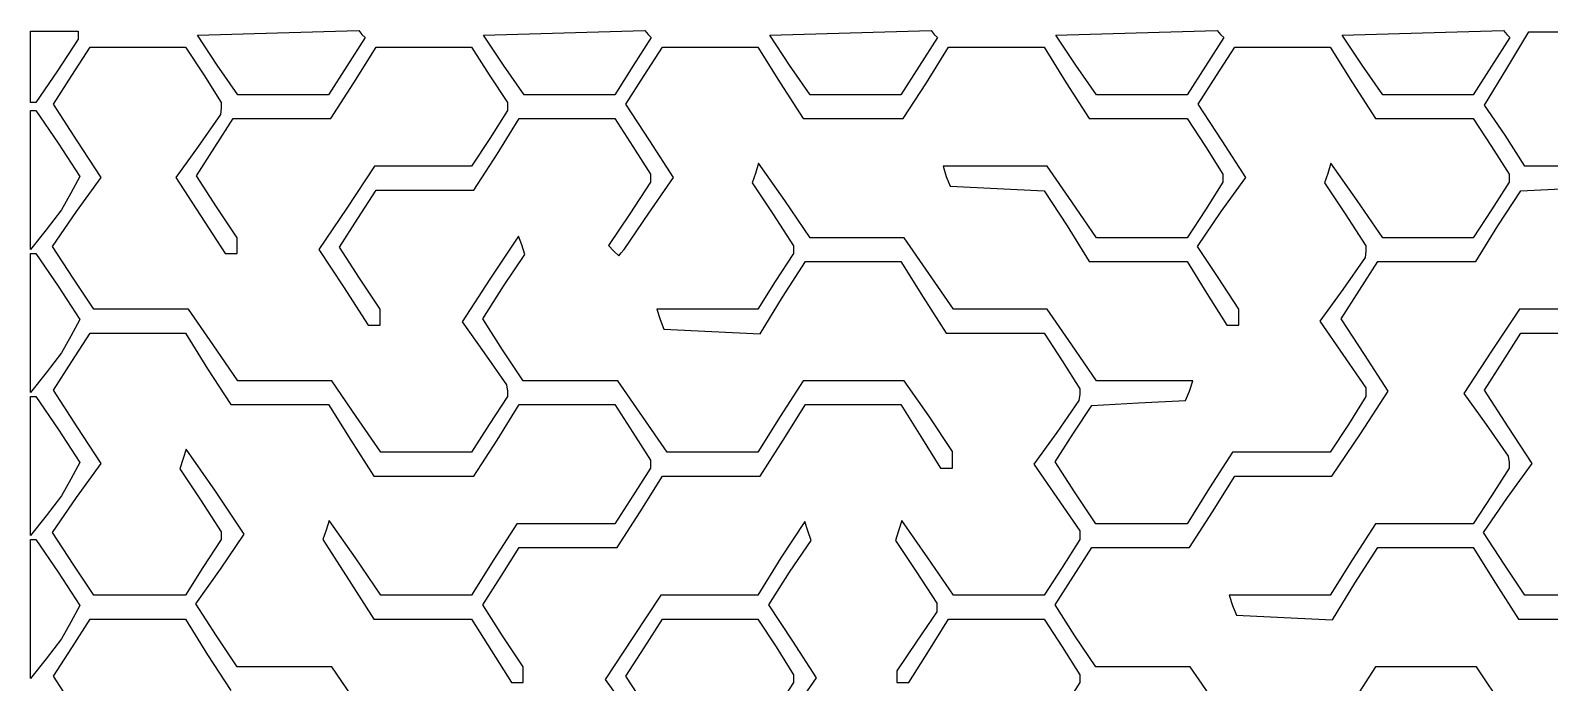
# Model space of a CAD drawing. Extents: x 0 to 1039, y -942 to 105.
# Drawn here: x 0 to 539, y -127 to 105 of the extents above; entities that cross this region are included whole.
import ezdxf

# ---------------------------------------------------------------- set-up
doc = ezdxf.new("R2010")
doc.units = 0

msp = doc.modelspace()

# ---------------------------------------------------------------- linework, layer by layer
at = {"layer": 'Layer 1'}
for p, q in [((0, 92.004), (0, 104.704)), ((0, 104.704), (8.46666, 104.704)), ((8.46666, 104.704), (16.93332, 104.704)), ((16.93332, 104.704), (16.93332, 103.29289)), ((16.93332, 103.29289), (16.93332, 101.88178)), ((59.26665, 103.2929), (87.77105, 104.139566)), ((66.3222, 92.5685), (59.26665, 103.2929)), ((87.77105, 104.139566), (116.55765, 104.986232)), ((116.55765, 104.986232), (117.68654, 103.575122)), ((117.68654, 103.575122), (118.81543, 102.446232)), ((160.86645, 103.2929), (189.37085, 104.139566)), ((167.922, 92.5685), (160.86645, 103.2929)), ((189.37085, 104.139566), (218.15745, 104.986232)), ((218.15745, 104.986232), (219.28634, 103.575122)), ((219.28634, 103.575122), (220.41523, 102.446232)), ((262.46645, 103.2929), (290.97085, 104.139566)), ((269.522, 92.5685), (262.46645, 103.2929)), ((290.97085, 104.139566), (319.75745, 104.986232)), ((319.75745, 104.986232), (320.88634, 103.575122)), ((320.88634, 103.575122), (322.01523, 102.446232)), ((364.06645, 103.2929), (392.57085, 104.139566)), ((371.122, 92.5685), (364.06645, 103.2929)), ((392.57085, 104.139566), (421.35745, 104.986232)), ((421.35745, 104.986232), (422.48634, 103.575122)), ((422.48634, 103.575122), (423.61523, 102.446232)), ((465.66645, 103.2929), (494.17085, 104.139566)), ((472.722, 92.5685), (465.66645, 103.2929)), ((494.17085, 104.139566), (522.95745, 104.986232)), ((522.95745, 104.986232), (524.08634, 103.575122)), ((524.0811, 91.44163), (531.98332, 104.42383)), ((524.08634, 103.575122), (525.21523, 102.446232)), ((531.98332, 104.42383), (546.09442, 104.42383)), ((16.93332, 101.88178), (9.59555, 90.59288)), ((14.673908, 88.900734), (21.165018, 99.060734)), ((21.165018, 99.060734), (38.098318, 99.060734)), ((38.098318, 99.060734), (55.031618, 99.060734)), ((55.031618, 99.060734), (61.522728, 89.182964)), ((118.81543, 102.446232), (112.32432, 92.286232)), ((114.862676, 86.360704), (122.764896, 99.060704)), ((122.764896, 99.060704), (139.698196, 99.060704)), ((139.698196, 99.060704), (156.631496, 99.060704)), ((156.631496, 99.060704), (162.840376, 89.182934)), ((220.41523, 102.446232), (213.92412, 92.286232)), ((217.873722, 88.900784), (224.364832, 99.060784)), ((224.364832, 99.060784), (241.298132, 99.060784)), ((241.298132, 99.060784), (258.231432, 99.060784)), ((258.231432, 99.060784), (266.133652, 86.360784)), ((322.01523, 102.446232), (315.52412, 92.286232)), ((318.062532, 86.360784), (325.964752, 99.060784)), ((325.964752, 99.060784), (342.898052, 99.060784)), ((342.898052, 99.060784), (359.831352, 99.060784)), ((359.831352, 99.060784), (367.733572, 86.360784)), ((423.61523, 102.446232), (417.12412, 92.286232)), ((421.073432, 88.900742), (427.564542, 99.060742)), ((427.564542, 99.060742), (444.497842, 99.060742)), ((444.497842, 99.060742), (461.431142, 99.060742)), ((461.431142, 99.060742), (469.333362, 86.360742)), ((525.21523, 102.446232), (518.72412, 92.286232)), ((0.000004, 92.00398), (0, 92.004)), ((0.000004, 79.30398), (0.000004, 92.00398)), ((66.32204, 92.568432), (66.3222, 92.5685)), ((73.65981, 82.126232), (66.32204, 92.568432)), ((112.32432, 92.286232), (105.83321, 82.126232)), ((167.92184, 92.568432), (167.922, 92.5685)), ((175.25961, 82.126232), (167.92184, 92.568432)), ((213.92412, 92.286232), (207.43301, 82.126232)), ((269.52184, 92.568432), (269.522, 92.5685)), ((276.85961, 82.126232), (269.52184, 92.568432)), ((315.52412, 92.286232), (309.03301, 82.126232)), ((371.12184, 92.568432), (371.122, 92.5685)), ((378.45961, 82.126232), (371.12184, 92.568432)), ((417.12412, 92.286232), (410.63301, 82.126232)), ((472.72184, 92.568432), (472.722, 92.5685)), ((480.05961, 82.126232), (472.72184, 92.568432)), ((518.72412, 92.286232), (512.23301, 82.126232)), ((9.59555, 90.59288), (1.97556, 79.30398)), ((8.182798, 78.740734), (14.673908, 88.900734)), ((61.522728, 89.182964), (67.731608, 79.305194)), ((106.678236, 73.660704), (114.862676, 86.360704)), ((162.840376, 89.182934), (169.331486, 79.305164)), ((211.382612, 78.740784), (217.873722, 88.900784)), ((266.133652, 86.360784), (274.318092, 73.660784)), ((309.878092, 73.660784), (318.062532, 86.360784)), ((367.733572, 86.360784), (375.918012, 73.660784)), ((414.582322, 78.740742), (421.073432, 88.900742)), ((469.333362, 86.360742), (477.517802, 73.660742)), ((516.17888, 78.45943), (524.0811, 91.44163)), ((89.74651, 82.126232), (73.65981, 82.126232)), ((105.83321, 82.126232), (89.74651, 82.126232)), ((191.34631, 82.126232), (175.25961, 82.126232)), ((207.43301, 82.126232), (191.34631, 82.126232)), ((292.94631, 82.126232), (276.85961, 82.126232)), ((309.03301, 82.126232), (292.94631, 82.126232)), ((394.54631, 82.126232), (378.45961, 82.126232)), ((410.63301, 82.126232), (394.54631, 82.126232)), ((496.14631, 82.126232), (480.05961, 82.126232)), ((512.23301, 82.126232), (496.14631, 82.126232)), ((0, 51.6463), (0, 76.4818)), ((0, 76.4818), (1.12889, 76.4818)), ((1.128894, 79.30398), (0.000004, 79.30398)), ((1.12889, 76.4818), (1.975556, 76.4818)), ((1.97556, 79.30398), (1.128894, 79.30398)), ((1.975556, 76.4818), (9.877776, 64.9107)), ((16.649458, 65.758534), (8.182798, 78.740734)), ((67.731608, 77.329644), (67.449386, 75.071864)), ((67.731608, 79.305194), (67.731608, 77.329644)), ((169.331486, 76.482944), (163.122606, 66.605174)), ((169.331486, 79.305164), (169.331486, 77.894054)), ((169.331486, 77.894054), (169.331486, 76.482944)), ((219.849272, 65.758584), (211.382612, 78.740784)), ((423.048982, 65.758542), (414.582322, 78.740742)), ((523.51665, 67.73503), (516.17888, 78.45943)), ((67.449386, 75.071864), (59.547166, 63.782964)), ((65.473826, 63.500704), (71.964936, 73.660704)), ((71.964936, 73.660704), (89.462736, 73.660704)), ((89.462736, 73.660704), (106.678236, 73.660704)), ((165.662686, 60.960844), (173.564906, 73.660844)), ((173.564906, 73.660844), (190.498206, 73.660844)), ((190.498206, 73.660844), (207.431506, 73.660844)), ((207.431506, 73.660844), (213.922616, 63.783074)), ((274.318092, 73.660784), (292.098092, 73.660784)), ((292.098092, 73.660784), (309.878092, 73.660784)), ((375.918012, 73.660784), (393.133512, 73.660784)), ((393.133512, 73.660784), (410.631312, 73.660784)), ((410.631312, 73.660784), (417.122422, 63.783014)), ((477.517802, 73.660742), (494.733302, 73.660742)), ((494.733302, 73.660742), (512.231102, 73.660742)), ((512.231102, 73.660742), (518.722212, 63.782972)), ((9.877776, 64.9107), (17.497766, 53.0574)), ((25.116118, 52.776334), (16.649458, 65.758534)), ((163.122606, 66.605174), (156.631496, 56.727404)), ((228.315932, 52.776384), (219.849272, 65.758584)), ((431.515642, 52.776342), (423.048982, 65.758542)), ((530.5722, 56.72833), (523.51665, 67.73503)), ((59.547166, 63.782964), (51.644946, 52.776264)), ((58.982716, 53.340704), (65.473826, 63.500704)), ((157.478246, 48.260844), (165.662686, 60.960844)), ((213.922616, 63.783074), (220.131496, 53.905304)), ((417.122422, 63.783014), (423.331302, 53.905244)), ((518.722212, 63.782972), (524.931092, 53.905202)), ((122.200496, 56.727404), (112.322726, 41.769604)), ((139.415996, 56.727404), (122.200496, 56.727404)), ((156.631496, 56.727404), (139.415996, 56.727404)), ((257.38454, 54.187344), (256.25565, 50.800684)), ((258.51343, 57.856234), (257.38454, 54.187344)), ((267.82676, 44.591834), (258.51343, 57.856234)), ((342.615752, 56.727484), (323.989052, 56.727484)), ((323.989052, 56.727484), (325.117942, 53.058594)), ((360.960152, 56.727484), (342.615752, 56.727484)), ((369.709032, 44.027484), (360.960152, 56.727484)), ((460.584382, 54.187352), (459.455492, 50.800692)), ((461.713272, 57.856242), (460.584382, 54.187352)), ((471.026602, 44.591842), (461.713272, 57.856242)), ((547.7877, 56.72833), (530.5722, 56.72833)), ((0.000006, 51.64628), (0, 51.6463)), ((0.000006, 27.09298), (0.000006, 51.64628)), ((17.497766, 53.0574), (14.393326, 47.13074)), ((16.367238, 40.640834), (25.116118, 52.776334)), ((51.644946, 52.776264), (60.393826, 39.229564)), ((66.038266, 42.334004), (58.982716, 53.340704)), ((220.131496, 51.083084), (212.793726, 39.794184)), ((219.567052, 40.076384), (228.315932, 52.776384)), ((220.131496, 53.905304), (220.131496, 52.494194)), ((220.131496, 52.494194), (220.131496, 51.083084)), ((256.25565, 50.800684), (263.59342, 39.793984)), ((325.117942, 53.058594), (326.529052, 49.671934)), ((326.529052, 49.671934), (343.180152, 48.825268)), ((343.180152, 48.825268), (359.831252, 47.978602)), ((423.331302, 51.083024), (417.122422, 41.205254)), ((422.766762, 40.640842), (431.515642, 52.776342)), ((423.331302, 53.905244), (423.331302, 52.494134)), ((423.331302, 52.494134), (423.331302, 51.083024)), ((459.455492, 50.800692), (466.793262, 39.793992)), ((524.931092, 51.082982), (518.722212, 41.205212)), ((524.931092, 53.905202), (524.931092, 52.494092)), ((524.931092, 52.494092), (524.931092, 51.082982)), ((529.161, 47.979448), (545.8121, 48.826114)), ((14.393326, 47.13074), (11.006666, 41.20408)), ((116.273836, 38.100844), (122.764946, 48.260844)), ((122.764946, 48.260844), (140.262746, 48.260844)), ((140.262746, 48.260844), (157.478246, 48.260844)), ((276.85786, 31.327434), (267.82676, 44.591834)), ((359.831252, 47.978602), (368.015692, 35.560802)), ((378.457912, 31.327484), (369.709032, 44.027484)), ((480.057702, 31.327442), (471.026602, 44.591842)), ((520.97656, 35.561648), (529.161, 47.979448)), ((11.006666, 41.20408), (5.644446, 34.14853)), ((7.900578, 28.223034), (16.367238, 40.640834)), ((60.393826, 39.229564), (69.142706, 25.682864)), ((73.376036, 31.327304), (66.038266, 42.334004)), ((112.322726, 41.769604), (102.444956, 27.094104)), ((109.782726, 27.940844), (116.273836, 38.100844)), ((212.793726, 39.794184), (205.173736, 28.505284)), ((210.818172, 27.094184), (219.567052, 40.076384)), ((263.59342, 39.793984), (270.93119, 28.505084)), ((417.122422, 41.205254), (410.631312, 31.327484)), ((414.300102, 28.223042), (422.766762, 40.640842)), ((466.793262, 39.793992), (474.131032, 28.505092)), ((518.722212, 41.205212), (512.231102, 31.327442)), ((5.644446, 34.14853), (0.000006, 27.09298)), ((368.015692, 35.560802), (375.917912, 22.860802)), ((513.07434, 22.861648), (520.97656, 35.561648)), ((15.238348, 16.934134), (7.900578, 28.223034)), ((73.376036, 28.505084), (73.376036, 31.327304)), ((73.376036, 25.682864), (73.376036, 28.505084)), ((102.444956, 27.094104), (111.193836, 13.829704)), ((116.838276, 16.934144), (109.782726, 27.940844)), ((173.282736, 31.891904), (163.122736, 16.651904)), ((174.411626, 28.787464), (173.282736, 31.891904)), ((175.540516, 25.400804), (174.411626, 28.787464)), ((205.173736, 28.505284), (207.149286, 26.529734)), ((209.689282, 25.965294), (210.818172, 27.094184)), ((270.93119, 28.505084), (270.93119, 27.093974)), ((270.93119, 27.093974), (270.93119, 25.682864)), ((293.50896, 31.327434), (276.85786, 31.327434)), ((310.16006, 31.327434), (293.50896, 31.327434)), ((318.90894, 18.627434), (310.16006, 31.327434)), ((394.544612, 31.327484), (378.457912, 31.327484)), ((410.631312, 31.327484), (394.544612, 31.327484)), ((421.637872, 17.216342), (414.300102, 28.223042)), ((474.131032, 28.505092), (474.131032, 26.529542)), ((496.144402, 31.327442), (480.057702, 31.327442)), ((512.231102, 31.327442), (496.144402, 31.327442)), ((0, 0.846304), (0, 25.681804)), ((0, 25.681804), (1.12889, 25.681804)), ((1.12889, 25.681804), (1.975556, 25.681804)), ((1.975556, 25.681804), (9.877776, 14.110704)), ((69.142706, 25.682864), (71.400486, 25.682864)), ((71.400486, 25.682864), (73.376036, 25.682864)), ((167.920526, 14.111904), (175.540516, 25.400804)), ((207.149286, 26.529734), (208.842616, 24.836404)), ((208.842616, 24.836404), (209.689282, 25.965294)), ((270.93119, 25.682864), (264.44008, 15.805094)), ((266.98002, 10.160642), (275.16446, 22.860642)), ((275.16446, 22.860642), (292.09776, 22.860642)), ((292.09776, 22.860642), (309.03106, 22.860642)), ((309.03106, 22.860642), (316.93328, 10.160642)), ((375.917912, 22.860802), (393.415712, 22.860802)), ((393.415712, 22.860802), (410.631212, 22.860802)), ((410.631212, 22.860802), (417.686762, 11.571902)), ((473.84881, 24.271762), (465.94659, 12.982862)), ((471.86993, 12.701648), (478.36104, 22.861648)), ((474.131032, 26.529542), (473.84881, 24.271762)), ((478.36104, 22.861648), (495.85884, 22.861648)), ((495.85884, 22.861648), (513.07434, 22.861648)), ((22.576118, 5.927434), (15.238348, 16.934134)), ((124.176046, 5.927444), (116.838276, 16.934144)), ((163.122736, 16.651904), (153.244966, 1.411904)), ((327.65782, 5.927434), (318.90894, 18.627434)), ((428.975642, 5.927442), (421.637872, 17.216342)), ((9.877776, 14.110704), (17.497766, 2.257404)), ((111.193836, 13.829704), (119.942716, 0.283004)), ((160.582756, 2.540804), (167.920526, 14.111904)), ((264.44008, 15.805094), (258.2312, 5.927324)), ((417.686762, 11.571902), (424.742312, 0.283002)), ((465.94659, 12.982862), (457.76215, 1.693962)), ((465.37882, 2.541648), (471.86993, 12.701648)), ((39.509418, 5.927434), (22.576118, 5.927434)), ((56.160518, 5.927434), (39.509418, 5.927434)), ((64.909398, -6.772566), (56.160518, 5.927434)), ((124.176046, 3.105224), (124.176046, 5.927444)), ((240.4512, 5.927324), (222.389, 5.927324)), ((222.389, 5.927324), (223.51789, 2.258434)), ((258.2312, 5.927324), (240.4512, 5.927324)), ((259.0778, -2.821558), (266.98002, 10.160642)), ((316.93328, 10.160642), (325.11772, -2.539358)), ((344.30892, 5.927434), (327.65782, 5.927434)), ((360.96002, 5.927434), (344.30892, 5.927434)), ((369.7089, -6.772566), (360.96002, 5.927434)), ((428.975642, 3.105222), (428.975642, 5.927442)), ((528.59682, 5.92833), (518.71905, -9.02947)), ((545.81232, 5.92833), (528.59682, 5.92833)), ((0.000006, 0.846284), (0, 0.846304)), ((0.000006, -23.707016), (0.000006, 0.846284)), ((17.497766, 2.257404), (14.393326, -3.669256)), ((119.942716, 0.283004), (122.200496, 0.283004)), ((122.200496, 0.283004), (124.176046, 0.283004)), ((124.176046, 0.283004), (124.176046, 3.105224)), ((153.244966, 1.411904), (161.147186, -9.594796)), ((167.638306, -8.465896), (160.582756, 2.540804)), ((223.51789, 2.258434), (224.929, -1.128226)), ((424.742312, 0.283002), (426.717862, 0.283002)), ((426.717862, 0.283002), (428.975642, 0.283002)), ((428.975642, 0.283002), (428.975642, 3.105222)), ((457.76215, 1.693962), (465.94659, -10.159338)), ((473.56326, -10.158352), (465.37882, 2.541648)), ((14.393326, -3.669256), (11.006666, -9.595916)), ((14.674236, -12.699276), (21.165346, -2.539276)), ((21.165346, -2.539276), (38.098646, -2.539276)), ((38.098646, -2.539276), (55.031946, -2.539276)), ((55.031946, -2.539276), (62.934166, -15.239276)), ((224.929, -1.128226), (241.8623, -1.974892)), ((241.8623, -1.974892), (259.0778, -2.821558)), ((325.11772, -2.539358), (342.33322, -2.539358)), ((342.33322, -2.539358), (359.83102, -2.539358)), ((359.83102, -2.539358), (366.32213, -12.417128)), ((522.66995, -12.69832), (529.16106, -2.53832)), ((529.16106, -2.53832), (546.09436, -2.53832)), ((11.006666, -9.595916), (5.644446, -16.651466)), ((73.658278, -19.472566), (64.909398, -6.772566)), ((161.147186, -9.594796), (169.049406, -20.883696)), ((174.976076, -19.472596), (167.638306, -8.465896)), ((378.45778, -19.472566), (369.7089, -6.772566)), ((465.94659, -10.159338), (474.13103, -22.012638)), ((482.02992, -23.140552), (473.56326, -10.158352)), ((518.71905, -9.02947), (508.84128, -23.98727)), ((8.183126, -22.859276), (14.674236, -12.699276)), ((62.934166, -15.239276), (71.118606, -27.939276)), ((366.32213, -12.417128), (372.53101, -22.294898)), ((516.17884, -22.85832), (522.66995, -12.69832)), ((5.644446, -16.651466), (0.000006, -23.707016)), ((90.309378, -19.472566), (73.658278, -19.472566)), ((106.960478, -19.472566), (90.309378, -19.472566)), ((115.709358, -32.172566), (106.960478, -19.472566)), ((169.049406, -20.883696), (169.331628, -23.141476)), ((191.909376, -19.472596), (174.976076, -19.472596)), ((208.560476, -19.472596), (191.909376, -19.472596)), ((217.309356, -32.172596), (208.560476, -19.472596)), ((274.318296, -19.472596), (266.133856, -32.172596)), ((292.098296, -19.472596), (274.318296, -19.472596)), ((310.160496, -19.472596), (292.098296, -19.472596)), ((318.909376, -31.890396), (310.160496, -19.472596)), ((395.39108, -19.472566), (378.45778, -19.472566)), ((412.60658, -19.472566), (395.39108, -19.472566)), ((411.47769, -23.141456), (412.60658, -19.472566)), ((0, -49.9537), (0, -25.1182)), ((0, -25.1182), (1.12889, -25.1182)), ((1.12889, -25.1182), (1.975556, -25.1182)), ((1.975556, -25.1182), (9.877776, -36.6893)), ((16.649786, -35.841476), (8.183126, -22.859276)), ((169.331628, -25.117026), (162.840518, -34.994796)), ((169.331628, -23.141476), (169.331628, -25.117026)), ((372.248788, -26.528228), (364.346568, -37.817128)), ((372.53101, -24.270448), (372.248788, -26.528228)), ((372.53101, -22.294898), (372.53101, -24.270448)), ((393.41548, -27.374782), (410.06658, -26.528116)), ((410.06658, -26.528116), (411.47769, -23.141456)), ((474.13103, -25.117078), (467.92215, -34.994848)), ((472.15215, -38.380552), (482.02992, -23.140552)), ((474.13103, -22.012638), (474.13103, -23.423748)), ((474.13103, -23.423748), (474.13103, -25.117078)), ((508.84128, -23.98727), (516.7435, -34.99397)), ((524.6455, -35.84052), (516.17884, -22.85832)), ((71.118606, -27.939276), (88.334106, -27.939276)), ((88.334106, -27.939276), (105.831906, -27.939276)), ((105.831906, -27.939276), (113.734126, -40.639276)), ((124.458238, -44.872566), (115.709358, -32.172566)), ((165.663006, -40.639276), (173.565226, -27.939276)), ((173.565226, -27.939276), (190.498526, -27.939276)), ((190.498526, -27.939276), (207.431826, -27.939276)), ((207.431826, -27.939276), (213.922936, -37.817046)), ((226.058236, -44.872596), (217.309356, -32.172596)), ((266.133856, -32.172596), (258.231636, -44.872596)), ((267.262786, -40.639256), (275.165006, -27.939256)), ((275.165006, -27.939256), (292.098306, -27.939256)), ((292.098306, -27.939256), (309.031606, -27.939256)), ((309.031606, -27.939256), (316.087156, -39.228156)), ((327.376036, -44.590396), (318.909376, -31.890396)), ((370.27327, -38.099218), (376.76438, -28.221448)), ((376.76438, -28.221448), (393.41548, -27.374782)), ((9.877776, -36.6893), (17.497766, -48.5426)), ((25.116446, -48.823676), (16.649786, -35.841476)), ((162.840518, -34.994796), (156.631638, -44.872566)), ((467.92215, -34.994848), (461.43104, -44.872618)), ((516.7435, -34.99397), (524.64572, -46.28287)), ((533.11216, -48.82272), (524.6455, -35.84052)), ((113.734126, -40.639276), (121.918566, -53.339276)), ((157.478566, -53.339276), (165.663006, -40.639276)), ((213.922936, -37.817046), (220.131816, -47.694816)), ((259.078346, -53.339256), (267.262786, -40.639256)), ((316.087156, -39.228156), (323.142706, -50.517056)), ((364.346568, -37.817128), (356.162128, -49.106028)), ((363.78216, -48.259218), (370.27327, -38.099218)), ((461.99215, -53.338352), (472.15215, -38.380552)), ((54.185386, -47.130326), (53.056496, -50.799216)), ((55.314276, -43.743666), (54.185386, -47.130326)), ((65.756476, -58.701466), (55.314276, -43.743666)), ((140.544938, -44.872566), (124.458238, -44.872566)), ((156.631638, -44.872566), (140.544938, -44.872566)), ((220.131816, -47.694816), (220.131816, -49.105926)), ((242.144936, -44.872596), (226.058236, -44.872596)), ((258.231636, -44.872596), (242.144936, -44.872596)), ((327.376036, -47.412616), (327.376036, -44.590396)), ((327.376036, -50.517056), (327.376036, -47.412616)), ((370.83771, -59.265918), (363.78216, -48.259218)), ((426.71774, -44.872618), (418.5333, -57.572618)), ((443.93324, -44.872618), (426.71774, -44.872618)), ((461.43104, -44.872618), (443.93324, -44.872618)), ((524.64572, -46.28287), (524.927942, -48.54065)), ((0.000006, -49.95372), (0, -49.9537)), ((0.000006, -74.50702), (0.000006, -49.95372)), ((17.497766, -48.5426), (14.393326, -54.46926)), ((16.367566, -60.959176), (25.116446, -48.823676)), ((53.056496, -50.799216), (60.394266, -61.805916)), ((121.918566, -53.339276), (139.698566, -53.339276)), ((139.698566, -53.339276), (157.478566, -53.339276)), ((220.131816, -50.517036), (213.922936, -60.394806)), ((216.462826, -66.039256), (224.365046, -53.339256)), ((220.131816, -49.105926), (220.131816, -50.517036)), ((224.365046, -53.339256), (241.862846, -53.339256)), ((241.862846, -53.339256), (259.078346, -53.339256)), ((323.142706, -50.517056), (325.118256, -50.517056)), ((325.118256, -50.517056), (327.376036, -50.517056)), ((356.162128, -49.106028), (364.346568, -60.959328)), ((419.65893, -66.038352), (427.56115, -53.338352)), ((427.56115, -53.338352), (444.77665, -53.338352)), ((444.77665, -53.338352), (461.99215, -53.338352)), ((524.927942, -50.5162), (518.719062, -60.39397)), ((524.36328, -60.95822), (533.11216, -48.82272)), ((524.927942, -48.54065), (524.927942, -50.5162)), ((14.393326, -54.46926), (11.006666, -60.39592)), ((75.916476, -73.941466), (65.756476, -58.701466)), ((378.17548, -70.272618), (370.83771, -59.265918)), ((418.5333, -57.572618), (410.63108, -70.272618)), ((11.006666, -60.39592), (5.644446, -67.45147)), ((7.900906, -73.376976), (16.367566, -60.959176)), ((60.394266, -61.805916), (67.732036, -73.094816)), ((213.922936, -60.394806), (207.431826, -70.272576)), ((364.346568, -60.959328), (372.531008, -72.812628)), ((518.719062, -60.39397), (512.227952, -70.27174)), ((515.89662, -73.37602), (524.36328, -60.95822)), ((5.644446, -67.45147), (0.000006, -74.50702)), ((106.114036, -69.143776), (104.985146, -72.530436)), ((115.427366, -82.408176), (106.114036, -69.143776)), ((208.278386, -78.739256), (216.462826, -66.039256)), ((274.883138, -69.425976), (266.416478, -82.408176)), ((276.012028, -72.812636), (274.883138, -69.425976)), ((309.313188, -69.143808), (308.184298, -72.812698)), ((318.626518, -82.408208), (309.313188, -69.143808)), ((411.47449, -78.738352), (419.65893, -66.038352)), ((15.238676, -84.665876), (7.900906, -73.376976)), ((67.449816, -86.359266), (75.916476, -73.941466)), ((67.732036, -73.094816), (67.732036, -74.505926)), ((67.732036, -74.505926), (67.732036, -75.917036)), ((104.985146, -72.530436), (103.856256, -75.917096)), ((172.718526, -70.272576), (164.534086, -82.972576)), ((189.934026, -70.272576), (172.718526, -70.272576)), ((207.431826, -70.272576), (189.934026, -70.272576)), ((277.140918, -76.199296), (276.012028, -72.812636)), ((308.184298, -72.812698), (307.055408, -76.199358)), ((372.531008, -72.812628), (372.531008, -74.223738)), ((372.531008, -74.223738), (372.531008, -75.917068)), ((394.54438, -70.272618), (378.17548, -70.272618)), ((410.63108, -70.272618), (394.54438, -70.272618)), ((477.514652, -70.27174), (469.330212, -82.97174)), ((494.730152, -70.27174), (477.514652, -70.27174)), ((512.227952, -70.27174), (494.730152, -70.27174)), ((523.23439, -84.66492), (515.89662, -73.37602)), ((0, -100.754), (0, -75.9185)), ((0, -75.9185), (1.12889, -75.9185)), ((1.12889, -75.9185), (1.975556, -75.9185)), ((1.975556, -75.9185), (9.877776, -87.4896)), ((67.732036, -75.917036), (61.240926, -85.794806)), ((103.856256, -75.917096), (112.887356, -90.028196)), ((167.073976, -88.899256), (173.565086, -78.739256)), ((173.565086, -78.739256), (191.062886, -78.739256)), ((191.062886, -78.739256), (208.278386, -78.739256)), ((269.520928, -87.488196), (277.140918, -76.199296)), ((307.055408, -76.199358), (314.393178, -87.206058)), ((372.531008, -75.917068), (366.322128, -85.794838)), ((370.27008, -88.898352), (376.76119, -78.738352)), ((376.76119, -78.738352), (394.25899, -78.738352)), ((394.25899, -78.738352), (411.47449, -78.738352)), ((470.176812, -91.438422), (478.361252, -78.738422)), ((478.361252, -78.738422), (495.294552, -78.738422)), ((495.294552, -78.738422), (512.227852, -78.738422)), ((512.227852, -78.738422), (520.130072, -91.438422)), ((22.576446, -95.672576), (15.238676, -84.665876)), ((61.240926, -85.794806), (55.032046, -95.672576)), ((124.458466, -95.672576), (115.427366, -82.408176)), ((164.534086, -82.972576), (156.631866, -95.672576)), ((266.416478, -82.408176), (258.232038, -95.672576)), ((327.657618, -95.672608), (318.626518, -82.408208)), ((366.322128, -85.794838), (359.831018, -95.672608)), ((469.330212, -82.97174), (461.427992, -95.67174)), ((530.57216, -95.67162), (523.23439, -84.66492)), ((9.877776, -87.4896), (17.497766, -99.3429)), ((58.700936, -98.777066), (67.449816, -86.359266)), ((112.887356, -90.028196), (121.918456, -104.139296)), ((160.582866, -99.059256), (167.073976, -88.899256)), ((262.183158, -99.059296), (269.520928, -87.488196)), ((314.393178, -87.206058), (321.730948, -98.494958)), ((363.77897, -99.058352), (370.27008, -88.898352)), ((462.274592, -104.420622), (470.176812, -91.438422)), ((520.130072, -91.438422), (528.314512, -104.138422)), ((38.945346, -95.672576), (22.576446, -95.672576)), ((55.032046, -95.672576), (38.945346, -95.672576)), ((140.545166, -95.672576), (124.458466, -95.672576)), ((156.631866, -95.672576), (140.545166, -95.672576)), ((223.801038, -95.672576), (213.923268, -110.630376)), ((241.016538, -95.672576), (223.801038, -95.672576)), ((258.232038, -95.672576), (241.016538, -95.672576)), ((343.744318, -95.672608), (327.657618, -95.672608)), ((359.831018, -95.672608), (343.744318, -95.672608)), ((443.647992, -95.67174), (425.585792, -95.67174)), ((425.585792, -95.67174), (426.714682, -99.34063)), ((461.427992, -95.67174), (443.647992, -95.67174)), ((547.50546, -95.67162), (530.57216, -95.67162)), ((0.000006, -100.75402), (0, -100.754)), ((0.000006, -125.30732), (0.000006, -100.75402)), ((17.497766, -99.3429), (14.393326, -105.26956)), ((66.038706, -110.065966), (58.700936, -98.777066)), ((167.638416, -110.065956), (160.582866, -99.059256)), ((270.649818, -112.041496), (262.183158, -99.059296)), ((321.730948, -101.599398), (314.675398, -112.041598)), ((321.730948, -98.494958), (321.730948, -99.906068)), ((321.730948, -99.906068), (321.730948, -101.599398)), ((370.83452, -110.065052), (363.77897, -99.058352)), ((426.714682, -99.34063), (428.125792, -102.72729)), ((14.393326, -105.26956), (11.006666, -111.19622)), ((14.67439, -114.299598), (21.1655, -104.139598)), ((21.1655, -104.139598), (38.0988, -104.139598)), ((38.0988, -104.139598), (55.0321, -104.139598)), ((55.0321, -104.139598), (62.93432, -116.839598)), ((121.918456, -104.139296), (139.416256, -104.139296)), ((139.416256, -104.139296), (156.631756, -104.139296)), ((156.631756, -104.139296), (163.687306, -115.428196)), ((217.874342, -114.299236), (224.365452, -104.139236)), ((224.365452, -104.139236), (241.298752, -104.139236)), ((241.298752, -104.139236), (258.232052, -104.139236)), ((258.232052, -104.139236), (264.723162, -114.017006)), ((318.908728, -115.428228), (325.964278, -104.139328)), ((325.964278, -104.139328), (342.897578, -104.139328)), ((342.897578, -104.139328), (359.830878, -104.139328)), ((359.830878, -104.139328), (366.321988, -114.017098)), ((428.125792, -102.72729), (445.059092, -103.573956)), ((445.059092, -103.573956), (462.274592, -104.420622)), ((528.314512, -104.138422), (545.530012, -104.138422)), ((11.006666, -111.19622), (5.644446, -118.25177)), ((73.376476, -121.072666), (66.038706, -110.065966)), ((174.976186, -121.072656), (167.638416, -110.065956)), ((213.923268, -110.630376), (204.045498, -125.588176)), ((279.116478, -125.023696), (270.649818, -112.041496)), ((314.675398, -112.041598), (307.619848, -122.483798)), ((378.17229, -121.071752), (370.83452, -110.065052)), ((5.644446, -118.25177), (0.000006, -125.30732)), ((8.18328, -124.459598), (14.67439, -114.299598)), ((62.93432, -116.839598), (71.11876, -129.539598)), ((163.687306, -115.428196), (170.742856, -126.717096)), ((211.383232, -124.459236), (217.874342, -114.299236)), ((264.723162, -114.017006), (270.932042, -123.894776)), ((311.853178, -126.717128), (318.908728, -115.428228)), ((366.321988, -114.017098), (372.530868, -123.894868)), ((90.309776, -121.072666), (73.376476, -121.072666)), ((106.960876, -121.072666), (90.309776, -121.072666)), ((115.709756, -133.772666), (106.960876, -121.072666)), ((174.976186, -123.894876), (174.976186, -121.072656)), ((174.976186, -126.717096), (174.976186, -123.894876)), ((270.932042, -123.894776), (270.932042, -125.305886)), ((307.619848, -122.483798), (307.619848, -124.459348)), ((372.530868, -123.894868), (372.530868, -125.305978)), ((395.10559, -121.071752), (378.17229, -121.071752)), ((411.75669, -121.071752), (395.10559, -121.071752)), ((420.50557, -133.771752), (411.75669, -121.071752)), ((477.51451, -121.071752), (469.33007, -133.771752)), ((495.57671, -121.071752), (477.51451, -121.071752)), ((513.35671, -121.071752), (495.57671, -121.071752)), ((523.23448, -135.747252), (513.35671, -121.071752)), ((16.64994, -137.441798), (8.18328, -124.459598)), ((170.742856, -126.717096), (172.718406, -126.717096)), ((172.718406, -126.717096), (174.976186, -126.717096)), ((204.045498, -125.588176), (211.947718, -136.594876)), ((219.849892, -137.441436), (211.383232, -124.459236)), ((270.932042, -126.716996), (263.594272, -138.005896)), ((270.367598, -137.723696), (279.116478, -125.023696)), ((270.932042, -125.305886), (270.932042, -126.716996)), ((307.619848, -124.459348), (307.619848, -126.717128)), ((307.619848, -126.717128), (309.877628, -126.717128)), ((309.877628, -126.717128), (311.853178, -126.717128)), ((372.530868, -126.717088), (366.321988, -136.594858)), ((372.530868, -125.305978), (372.530868, -126.717088))]:
    msp.add_line(p, q, dxfattribs=at)

doc.saveas('drawing.dxf')
